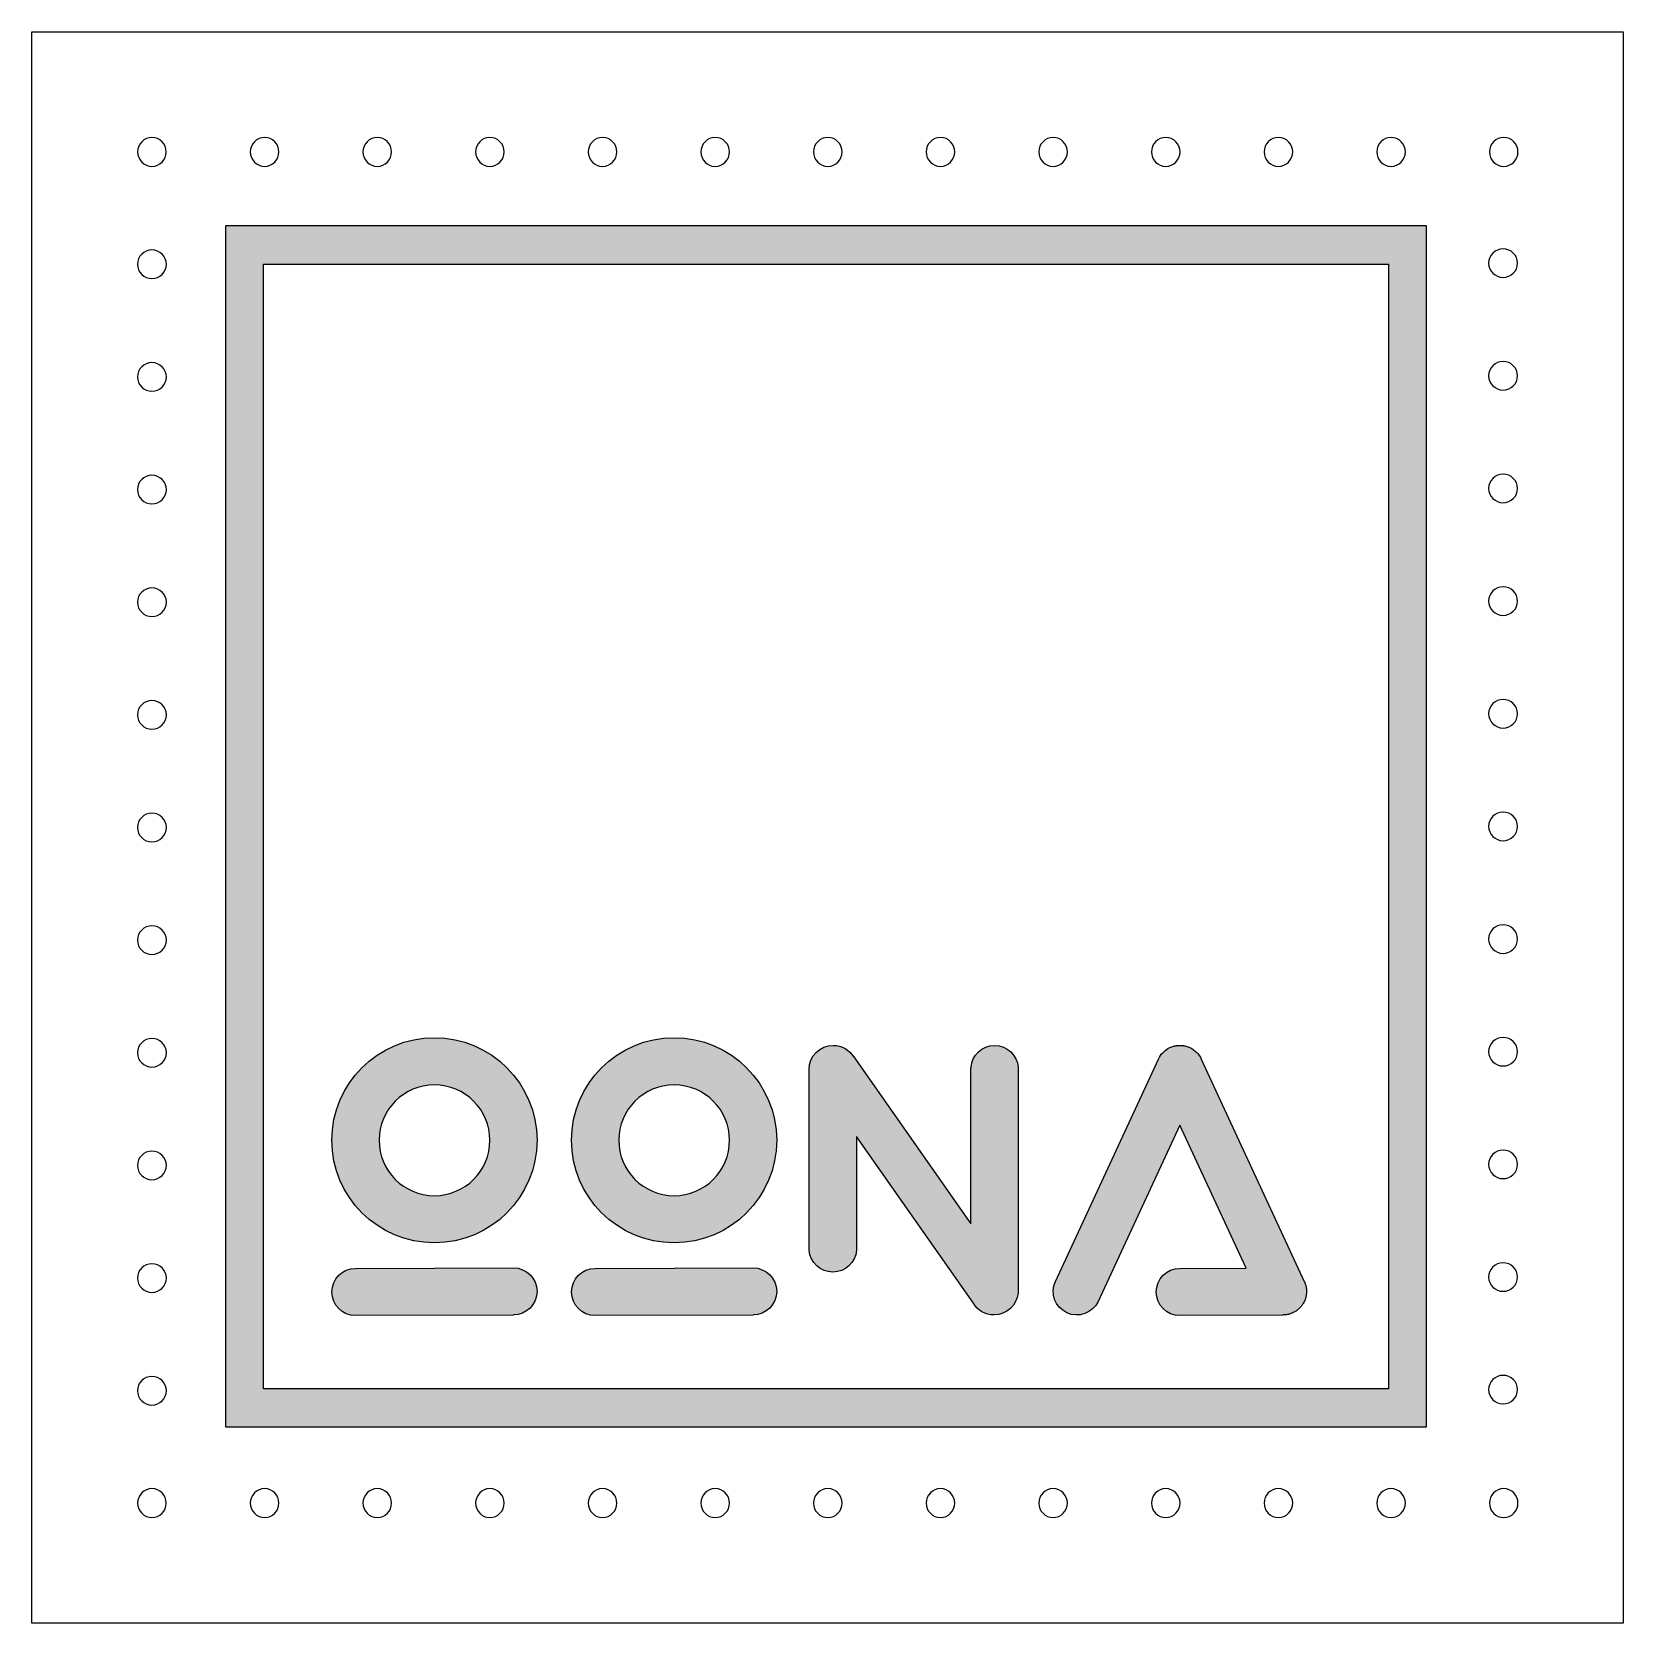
# Model space of a CAD drawing. Extents: x 1 to 54, y -54 to -1.
import ezdxf

# ---------------------------------------------------------------- set-up
doc = ezdxf.new("R2010")
doc.units = 0
doc.header["$MEASUREMENT"] = 0
doc.layers.add('LAYER_1', color=7, linetype='CONTINUOUS')

msp = doc.modelspace()

# ---------------------------------------------------------------- hatches: boundary and pattern name
at = {"layer": 'LAYER_1'}
h = msp.add_hatch(color=250, dxfattribs=at)
h.dxf.hatch_style = 2
h.paths.add_polyline_path([(7.419, -7.433), (7.419, -47.433), (47.419, -47.433), (47.419, -7.433)])
h.paths.add_polyline_path([(46.149, -46.162), (8.689, -46.162), (8.689, -8.703), (46.149, -8.703)])
h = msp.add_hatch(color=250, dxfattribs=at)
h.dxf.hatch_style = 2
edge = h.paths.add_edge_path()
edge.add_spline(control_points=[(14.378, -34.47), (12.492, -34.47), (10.962, -36), (10.962, -37.886), (10.962, -39.773), (12.492, -41.302), (14.378, -41.302), (16.265, -41.302), (17.794, -39.773), (17.794, -37.886), (17.794, -36), (16.265, -34.47), (14.378, -34.47)], knot_values=[0, 0, 0, 0, 1, 1, 1, 2, 2, 2, 3, 3, 3, 4, 4, 4, 4], degree=3, periodic=1)
edge = h.paths.add_edge_path()
edge.add_spline(control_points=[(14.378, -39.731), (13.36, -39.731), (12.534, -38.905), (12.534, -37.886), (12.534, -36.867), (13.36, -36.042), (14.378, -36.042), (15.397, -36.042), (16.223, -36.867), (16.223, -37.886), (16.223, -38.905), (15.397, -39.731), (14.378, -39.731)], knot_values=[0, 0, 0, 0, 1, 1, 1, 2, 2, 2, 3, 3, 3, 4, 4, 4, 4], degree=3, periodic=1)
h = msp.add_hatch(color=250, dxfattribs=at)
h.dxf.hatch_style = 2
edge = h.paths.add_edge_path()
edge.add_spline(control_points=[(22.361, -34.47), (20.474, -34.47), (18.945, -36), (18.945, -37.886), (18.945, -39.773), (20.474, -41.302), (22.361, -41.302), (24.248, -41.302), (25.777, -39.773), (25.777, -37.886), (25.777, -36), (24.248, -34.47), (22.361, -34.47)], knot_values=[0, 0, 0, 0, 1, 1, 1, 2, 2, 2, 3, 3, 3, 4, 4, 4, 4], degree=3, periodic=1)
edge = h.paths.add_edge_path()
edge.add_spline(control_points=[(22.361, -39.731), (21.342, -39.731), (20.516, -38.905), (20.516, -37.886), (20.516, -36.867), (21.342, -36.042), (22.361, -36.042), (23.38, -36.042), (24.206, -36.867), (24.206, -37.886), (24.206, -38.905), (23.38, -39.731), (22.361, -39.731)], knot_values=[0, 0, 0, 0, 1, 1, 1, 2, 2, 2, 3, 3, 3, 4, 4, 4, 4], degree=3, periodic=1)
h = msp.add_hatch(color=250, dxfattribs=at)
h.dxf.hatch_style = 2
edge = h.paths.add_edge_path()
edge.add_spline(control_points=[(33.033, -34.725), (32.617, -34.725), (32.277, -35.049), (32.25, -35.459), (32.248, -35.466), (32.246, -35.473), (32.246, -35.48), (32.246, -35.48), (32.246, -40.674), (32.246, -40.674), (32.246, -40.674), (28.342, -35.109), (28.342, -35.109), (28.201, -34.879), (27.948, -34.725), (27.659, -34.725), (27.215, -34.725), (26.856, -35.084), (26.856, -35.527), (26.856, -35.527), (26.856, -41.55), (26.856, -41.55), (26.856, -41.55), (26.859, -41.55), (26.859, -41.55), (26.893, -41.956), (27.232, -42.276), (27.648, -42.276), (28.063, -42.276), (28.402, -41.956), (28.436, -41.55), (28.436, -41.55), (28.439, -41.55), (28.439, -41.55), (28.439, -41.55), (28.439, -37.756), (28.439, -37.756), (28.439, -37.756), (32.328, -43.313), (32.328, -43.313), (32.468, -43.547), (32.723, -43.705), (33.016, -43.705), (33.437, -43.705), (33.782, -43.381), (33.815, -42.969), (33.817, -42.962), (33.819, -42.954), (33.819, -42.947), (33.819, -42.947), (33.819, -42.276), (33.819, -42.276), (33.819, -42.276), (33.819, -35.48), (33.819, -35.48), (33.819, -35.474), (33.818, -35.468), (33.816, -35.461), (33.791, -35.05), (33.45, -34.725), (33.033, -34.725)], knot_values=[0, 0, 0, 0, 1, 1, 1, 2, 2, 2, 3, 3, 3, 4, 4, 4, 5, 5, 5, 6, 6, 6, 7, 7, 7, 8, 8, 8, 9, 9, 9, 10, 10, 10, 11, 11, 11, 12, 12, 12, 13, 13, 13, 14, 14, 14, 15, 15, 15, 16, 16, 16, 17, 17, 17, 18, 18, 18, 19, 19, 19, 20, 20, 20, 20], degree=3, periodic=1)
h = msp.add_hatch(color=250, dxfattribs=at)
h.dxf.hatch_style = 2
edge = h.paths.add_edge_path()
edge.add_spline(control_points=[(43.423, -42.906), (43.422, -42.891), (43.421, -42.877), (43.42, -42.863), (43.42, -42.851), (43.419, -42.839), (43.417, -42.827), (43.416, -42.814), (43.414, -42.801), (43.411, -42.788), (43.409, -42.775), (43.407, -42.761), (43.404, -42.748), (43.402, -42.737), (43.399, -42.726), (43.396, -42.715), (43.392, -42.701), (43.388, -42.686), (43.383, -42.672), (43.38, -42.662), (43.376, -42.653), (43.372, -42.643), (43.367, -42.628), (43.361, -42.613), (43.354, -42.598), (43.352, -42.594), (43.351, -42.591), (43.35, -42.587), (43.35, -42.587), (43.35, -42.587), (43.35, -42.587), (43.35, -42.587), (39.918, -35.182), (39.918, -35.182), (39.843, -35.019), (39.712, -34.88), (39.537, -34.799), (39.517, -34.789), (39.496, -34.782), (39.476, -34.774), (39.475, -34.773), (39.473, -34.773), (39.472, -34.772), (39.452, -34.765), (39.432, -34.759), (39.411, -34.753), (39.407, -34.752), (39.403, -34.751), (39.398, -34.75), (39.38, -34.745), (39.361, -34.741), (39.343, -34.738), (39.336, -34.737), (39.329, -34.735), (39.322, -34.734), (39.306, -34.732), (39.29, -34.73), (39.274, -34.729), (39.264, -34.728), (39.254, -34.727), (39.244, -34.726), (39.231, -34.726), (39.217, -34.726), (39.204, -34.726), (39.191, -34.726), (39.178, -34.726), (39.165, -34.726), (39.155, -34.727), (39.145, -34.728), (39.135, -34.729), (39.119, -34.73), (39.103, -34.732), (39.087, -34.734), (39.08, -34.735), (39.073, -34.737), (39.066, -34.738), (39.047, -34.741), (39.029, -34.745), (39.01, -34.75), (39.006, -34.751), (39.002, -34.752), (38.997, -34.753), (38.977, -34.759), (38.957, -34.765), (38.937, -34.772), (38.935, -34.773), (38.934, -34.773), (38.933, -34.774), (38.912, -34.781), (38.892, -34.789), (38.872, -34.799), (38.697, -34.88), (38.566, -35.019), (38.491, -35.181), (38.491, -35.181), (35.059, -42.587), (35.059, -42.587), (35.059, -42.587), (35.059, -42.587), (35.059, -42.587), (34.876, -42.98), (35.046, -43.448), (35.439, -43.631), (35.832, -43.814), (36.3, -43.644), (36.483, -43.251), (36.483, -43.251), (36.484, -43.251), (36.484, -43.251), (36.484, -43.251), (39.204, -37.382), (39.204, -37.382), (39.204, -37.382), (41.41, -42.14), (41.41, -42.14), (41.41, -42.14), (39.204, -42.152), (39.204, -42.152), (39.204, -42.152), (39.204, -42.153), (39.204, -42.153), (38.77, -42.153), (38.418, -42.505), (38.418, -42.938), (38.418, -43.372), (38.77, -43.724), (39.204, -43.724), (39.204, -43.724), (39.204, -43.725), (39.204, -43.725), (39.204, -43.725), (42.638, -43.706), (42.638, -43.706), (42.638, -43.706), (42.638, -43.705), (42.638, -43.705), (42.644, -43.705), (42.651, -43.704), (42.657, -43.704), (42.666, -43.704), (42.674, -43.703), (42.683, -43.703), (42.701, -43.702), (42.719, -43.701), (42.737, -43.698), (42.743, -43.698), (42.749, -43.696), (42.755, -43.695), (42.776, -43.692), (42.796, -43.689), (42.816, -43.684), (42.819, -43.683), (42.823, -43.682), (42.826, -43.682), (42.849, -43.676), (42.871, -43.669), (42.893, -43.662), (42.895, -43.661), (42.896, -43.661), (42.898, -43.66), (42.922, -43.652), (42.945, -43.642), (42.968, -43.632), (42.968, -43.632), (42.969, -43.631), (42.969, -43.631), (42.97, -43.631), (42.971, -43.63), (42.972, -43.63), (42.994, -43.619), (43.016, -43.608), (43.036, -43.596), (43.04, -43.594), (43.043, -43.592), (43.046, -43.59), (43.064, -43.579), (43.082, -43.567), (43.099, -43.554), (43.104, -43.551), (43.109, -43.547), (43.114, -43.543), (43.129, -43.532), (43.143, -43.52), (43.157, -43.508), (43.163, -43.503), (43.169, -43.497), (43.174, -43.492), (43.187, -43.48), (43.2, -43.468), (43.212, -43.455), (43.217, -43.449), (43.222, -43.443), (43.228, -43.437), (43.239, -43.424), (43.25, -43.41), (43.261, -43.396), (43.266, -43.39), (43.27, -43.385), (43.274, -43.379), (43.285, -43.364), (43.295, -43.348), (43.305, -43.332), (43.309, -43.327), (43.312, -43.322), (43.315, -43.317), (43.325, -43.3), (43.334, -43.282), (43.343, -43.265), (43.345, -43.26), (43.347, -43.255), (43.349, -43.251), (43.358, -43.233), (43.366, -43.214), (43.373, -43.195), (43.374, -43.19), (43.376, -43.185), (43.378, -43.181), (43.384, -43.162), (43.39, -43.144), (43.395, -43.125), (43.397, -43.119), (43.399, -43.112), (43.4, -43.105), (43.404, -43.089), (43.408, -43.071), (43.411, -43.054), (43.413, -43.045), (43.414, -43.035), (43.415, -43.026), (43.417, -43.011), (43.419, -42.996), (43.42, -42.982), (43.421, -42.969), (43.422, -42.956), (43.422, -42.943), (43.422, -42.935), (43.423, -42.927), (43.423, -42.92), (43.423, -42.915), (43.423, -42.91), (43.423, -42.906)], knot_values=[0, 0, 0, 0, 1, 1, 1, 2, 2, 2, 3, 3, 3, 4, 4, 4, 5, 5, 5, 6, 6, 6, 7, 7, 7, 8, 8, 8, 9, 9, 9, 10, 10, 10, 11, 11, 11, 12, 12, 12, 13, 13, 13, 14, 14, 14, 15, 15, 15, 16, 16, 16, 17, 17, 17, 18, 18, 18, 19, 19, 19, 20, 20, 20, 21, 21, 21, 22, 22, 22, 23, 23, 23, 24, 24, 24, 25, 25, 25, 26, 26, 26, 27, 27, 27, 28, 28, 28, 29, 29, 29, 30, 30, 30, 31, 31, 31, 32, 32, 32, 33, 33, 33, 34, 34, 34, 35, 35, 35, 36, 36, 36, 37, 37, 37, 38, 38, 38, 39, 39, 39, 40, 40, 40, 41, 41, 41, 42, 42, 42, 43, 43, 43, 44, 44, 44, 45, 45, 45, 46, 46, 46, 47, 47, 47, 48, 48, 48, 49, 49, 49, 50, 50, 50, 51, 51, 51, 52, 52, 52, 53, 53, 53, 54, 54, 54, 55, 55, 55, 56, 56, 56, 57, 57, 57, 58, 58, 58, 59, 59, 59, 60, 60, 60, 61, 61, 61, 62, 62, 62, 63, 63, 63, 64, 64, 64, 65, 65, 65, 66, 66, 66, 67, 67, 67, 68, 68, 68, 69, 69, 69, 70, 70, 70, 71, 71, 71, 72, 72, 72, 73, 73, 73, 74, 74, 74, 75, 75, 75, 76, 76, 76, 77, 77, 77, 78, 78, 78, 79, 79, 79, 80, 80, 80, 80], degree=3, periodic=1)
h = msp.add_hatch(color=250, dxfattribs=at)
h.dxf.hatch_style = 2
edge = h.paths.add_edge_path()
edge.add_spline(control_points=[(17.009, -42.134), (17.009, -42.134), (17.009, -42.133), (17.009, -42.133), (17.009, -42.133), (11.748, -42.152), (11.748, -42.152), (11.748, -42.152), (11.748, -42.153), (11.748, -42.153), (11.314, -42.153), (10.962, -42.505), (10.962, -42.938), (10.962, -43.372), (11.314, -43.724), (11.748, -43.724), (11.748, -43.724), (11.748, -43.725), (11.748, -43.725), (11.748, -43.725), (17.009, -43.706), (17.009, -43.706), (17.009, -43.706), (17.009, -43.705), (17.009, -43.705), (17.443, -43.705), (17.794, -43.353), (17.794, -42.92), (17.794, -42.486), (17.443, -42.134), (17.009, -42.134)], knot_values=[0, 0, 0, 0, 1, 1, 1, 2, 2, 2, 3, 3, 3, 4, 4, 4, 5, 5, 5, 6, 6, 6, 7, 7, 7, 8, 8, 8, 9, 9, 9, 10, 10, 10, 10], degree=3, periodic=1)
h = msp.add_hatch(color=250, dxfattribs=at)
h.dxf.hatch_style = 2
edge = h.paths.add_edge_path()
edge.add_spline(control_points=[(24.991, -42.134), (24.991, -42.134), (24.991, -42.133), (24.991, -42.133), (24.991, -42.133), (19.731, -42.152), (19.731, -42.152), (19.731, -42.152), (19.731, -42.153), (19.731, -42.153), (19.297, -42.153), (18.945, -42.505), (18.945, -42.938), (18.945, -43.372), (19.297, -43.724), (19.731, -43.724), (19.731, -43.724), (19.731, -43.725), (19.731, -43.725), (19.731, -43.725), (24.991, -43.706), (24.991, -43.706), (24.991, -43.706), (24.991, -43.705), (24.991, -43.705), (25.425, -43.705), (25.777, -43.353), (25.777, -42.92), (25.777, -42.486), (25.425, -42.134), (24.991, -42.134)], knot_values=[0, 0, 0, 0, 1, 1, 1, 2, 2, 2, 3, 3, 3, 4, 4, 4, 5, 5, 5, 6, 6, 6, 7, 7, 7, 8, 8, 8, 9, 9, 9, 10, 10, 10, 10], degree=3, periodic=1)

# ---------------------------------------------------------------- linework, layer by layer
at = {"layer": 'LAYER_1', "color": 250}
msp.add_lwpolyline([(53.969, -53.969), (0.969, -53.969), (0.969, -0.969), (53.969, -0.969), (53.969, -53.969)], dxfattribs=at)
at = {"layer": 'LAYER_1'}
for points in [[(7.419, -7.433), (7.419, -47.433), (47.419, -47.433), (47.419, -7.433), (7.419, -7.433)], [(46.149, -46.162), (8.689, -46.162), (8.689, -8.703), (46.149, -8.703), (46.149, -46.162)]]:
    msp.add_lwpolyline(points, dxfattribs=at)
at = {"layer": 'LAYER_1', "color": 250}
for points in [[(5.445, -4.969), (5.445, -5.234), (5.232, -5.449), (4.969, -5.449), (4.706, -5.449), (4.493, -5.234), (4.493, -4.969), (4.493, -4.704), (4.706, -4.489), (4.969, -4.489), (5.232, -4.489), (5.445, -4.704), (5.445, -4.969)], [(9.197, -4.969), (9.197, -5.234), (8.984, -5.449), (8.721, -5.449), (8.458, -5.449), (8.245, -5.234), (8.245, -4.969), (8.245, -4.704), (8.458, -4.489), (8.721, -4.489), (8.984, -4.489), (9.197, -4.704), (9.197, -4.969)], [(12.949, -4.969), (12.949, -5.234), (12.735, -5.449), (12.473, -5.449), (12.21, -5.449), (11.997, -5.234), (11.997, -4.969), (11.997, -4.704), (12.21, -4.489), (12.473, -4.489), (12.735, -4.489), (12.949, -4.704), (12.949, -4.969)], [(16.7, -4.969), (16.7, -5.234), (16.487, -5.449), (16.224, -5.449), (15.962, -5.449), (15.748, -5.234), (15.748, -4.969), (15.748, -4.704), (15.962, -4.489), (16.224, -4.489), (16.487, -4.489), (16.7, -4.704), (16.7, -4.969)], [(20.452, -4.969), (20.452, -5.234), (20.239, -5.449), (19.976, -5.449), (19.713, -5.449), (19.5, -5.234), (19.5, -4.969), (19.5, -4.704), (19.713, -4.489), (19.976, -4.489), (20.239, -4.489), (20.452, -4.704), (20.452, -4.969)], [(24.204, -4.969), (24.204, -5.234), (23.991, -5.449), (23.728, -5.449), (23.465, -5.449), (23.252, -5.234), (23.252, -4.969), (23.252, -4.704), (23.465, -4.489), (23.728, -4.489), (23.991, -4.489), (24.204, -4.704), (24.204, -4.969)], [(27.956, -4.969), (27.956, -5.234), (27.743, -5.449), (27.48, -5.449), (27.217, -5.449), (27.004, -5.234), (27.004, -4.969), (27.004, -4.704), (27.217, -4.489), (27.48, -4.489), (27.743, -4.489), (27.956, -4.704), (27.956, -4.969)], [(31.707, -4.969), (31.707, -5.234), (31.494, -5.449), (31.232, -5.449), (30.969, -5.449), (30.756, -5.234), (30.756, -4.969), (30.756, -4.704), (30.969, -4.489), (31.232, -4.489), (31.494, -4.489), (31.707, -4.704), (31.707, -4.969)], [(35.459, -4.969), (35.459, -5.234), (35.246, -5.449), (34.983, -5.449), (34.721, -5.449), (34.507, -5.234), (34.507, -4.969), (34.507, -4.704), (34.721, -4.489), (34.983, -4.489), (35.246, -4.489), (35.459, -4.704), (35.459, -4.969)], [(39.211, -4.969), (39.211, -5.234), (38.998, -5.449), (38.735, -5.449), (38.472, -5.449), (38.259, -5.234), (38.259, -4.969), (38.259, -4.704), (38.472, -4.489), (38.735, -4.489), (38.998, -4.489), (39.211, -4.704), (39.211, -4.969)], [(42.963, -4.969), (42.963, -5.234), (42.75, -5.449), (42.487, -5.449), (42.224, -5.449), (42.011, -5.234), (42.011, -4.969), (42.011, -4.704), (42.224, -4.489), (42.487, -4.489), (42.75, -4.489), (42.963, -4.704), (42.963, -4.969)], [(46.715, -4.969), (46.715, -5.234), (46.502, -5.449), (46.239, -5.449), (45.976, -5.449), (45.763, -5.234), (45.763, -4.969), (45.763, -4.704), (45.976, -4.489), (46.239, -4.489), (46.502, -4.489), (46.715, -4.704), (46.715, -4.969)], [(50.466, -4.969), (50.466, -5.234), (50.253, -5.449), (49.991, -5.449), (49.728, -5.449), (49.515, -5.234), (49.515, -4.969), (49.515, -4.704), (49.728, -4.489), (49.991, -4.489), (50.253, -4.489), (50.466, -4.704), (50.466, -4.969)], [(4.969, -9.186), (4.704, -9.186), (4.489, -8.973), (4.489, -8.71), (4.489, -8.447), (4.704, -8.234), (4.969, -8.234), (5.234, -8.234), (5.449, -8.447), (5.449, -8.71), (5.449, -8.973), (5.234, -9.186), (4.969, -9.186)], [(49.969, -9.149), (49.704, -9.149), (49.489, -8.936), (49.489, -8.674), (49.489, -8.411), (49.704, -8.198), (49.969, -8.198), (50.234, -8.198), (50.449, -8.411), (50.449, -8.674), (50.449, -8.936), (50.234, -9.149), (49.969, -9.149)], [(4.969, -12.938), (4.704, -12.938), (4.489, -12.725), (4.489, -12.462), (4.489, -12.199), (4.704, -11.986), (4.969, -11.986), (5.234, -11.986), (5.449, -12.199), (5.449, -12.462), (5.449, -12.725), (5.234, -12.938), (4.969, -12.938)], [(49.969, -12.901), (49.704, -12.901), (49.489, -12.688), (49.489, -12.425), (49.489, -12.163), (49.704, -11.949), (49.969, -11.949), (50.234, -11.949), (50.449, -12.163), (50.449, -12.425), (50.449, -12.688), (50.234, -12.901), (49.969, -12.901)], [(4.969, -16.69), (4.704, -16.69), (4.489, -16.477), (4.489, -16.214), (4.489, -15.951), (4.704, -15.738), (4.969, -15.738), (5.234, -15.738), (5.449, -15.951), (5.449, -16.214), (5.449, -16.477), (5.234, -16.69), (4.969, -16.69)], [(49.969, -16.653), (49.704, -16.653), (49.489, -16.44), (49.489, -16.177), (49.489, -15.914), (49.704, -15.701), (49.969, -15.701), (50.234, -15.701), (50.449, -15.914), (50.449, -16.177), (50.449, -16.44), (50.234, -16.653), (49.969, -16.653)], [(4.969, -20.441), (4.704, -20.441), (4.489, -20.228), (4.489, -19.965), (4.489, -19.703), (4.704, -19.49), (4.969, -19.49), (5.234, -19.49), (5.449, -19.703), (5.449, -19.965), (5.449, -20.228), (5.234, -20.441), (4.969, -20.441)], [(49.969, -20.405), (49.704, -20.405), (49.489, -20.192), (49.489, -19.929), (49.489, -19.666), (49.704, -19.453), (49.969, -19.453), (50.234, -19.453), (50.449, -19.666), (50.449, -19.929), (50.449, -20.192), (50.234, -20.405), (49.969, -20.405)], [(4.969, -24.193), (4.704, -24.193), (4.489, -23.98), (4.489, -23.717), (4.489, -23.454), (4.704, -23.241), (4.969, -23.241), (5.234, -23.241), (5.449, -23.454), (5.449, -23.717), (5.449, -23.98), (5.234, -24.193), (4.969, -24.193)], [(49.969, -24.157), (49.704, -24.157), (49.489, -23.944), (49.489, -23.681), (49.489, -23.418), (49.704, -23.205), (49.969, -23.205), (50.234, -23.205), (50.449, -23.418), (50.449, -23.681), (50.449, -23.944), (50.234, -24.157), (49.969, -24.157)], [(4.969, -27.945), (4.704, -27.945), (4.489, -27.732), (4.489, -27.469), (4.489, -27.206), (4.704, -26.993), (4.969, -26.993), (5.234, -26.993), (5.449, -27.206), (5.449, -27.469), (5.449, -27.732), (5.234, -27.945), (4.969, -27.945)], [(49.969, -27.908), (49.704, -27.908), (49.489, -27.695), (49.489, -27.433), (49.489, -27.17), (49.704, -26.957), (49.969, -26.957), (50.234, -26.957), (50.449, -27.17), (50.449, -27.433), (50.449, -27.695), (50.234, -27.908), (49.969, -27.908)], [(49.969, -31.66), (49.704, -31.66), (49.489, -31.447), (49.489, -31.184), (49.489, -30.921), (49.704, -30.708), (49.969, -30.708), (50.234, -30.708), (50.449, -30.921), (50.449, -31.184), (50.449, -31.447), (50.234, -31.66), (49.969, -31.66)], [(4.969, -31.697), (4.704, -31.697), (4.489, -31.484), (4.489, -31.221), (4.489, -30.958), (4.704, -30.745), (4.969, -30.745), (5.234, -30.745), (5.449, -30.958), (5.449, -31.221), (5.449, -31.484), (5.234, -31.697), (4.969, -31.697)], [(4.969, -35.449), (4.704, -35.449), (4.489, -35.235), (4.489, -34.973), (4.489, -34.71), (4.704, -34.497), (4.969, -34.497), (5.234, -34.497), (5.449, -34.71), (5.449, -34.973), (5.449, -35.235), (5.234, -35.449), (4.969, -35.449)], [(49.969, -35.412), (49.704, -35.412), (49.489, -35.199), (49.489, -34.936), (49.489, -34.673), (49.704, -34.46), (49.969, -34.46), (50.234, -34.46), (50.449, -34.673), (50.449, -34.936), (50.449, -35.199), (50.234, -35.412), (49.969, -35.412)], [(4.969, -39.2), (4.704, -39.2), (4.489, -38.987), (4.489, -38.724), (4.489, -38.462), (4.704, -38.248), (4.969, -38.248), (5.234, -38.248), (5.449, -38.462), (5.449, -38.724), (5.449, -38.987), (5.234, -39.2), (4.969, -39.2)], [(49.969, -39.164), (49.704, -39.164), (49.489, -38.951), (49.489, -38.688), (49.489, -38.425), (49.704, -38.212), (49.969, -38.212), (50.234, -38.212), (50.449, -38.425), (50.449, -38.688), (50.449, -38.951), (50.234, -39.164), (49.969, -39.164)], [(4.969, -42.952), (4.704, -42.952), (4.489, -42.739), (4.489, -42.476), (4.489, -42.213), (4.704, -42), (4.969, -42), (5.234, -42), (5.449, -42.213), (5.449, -42.476), (5.449, -42.739), (5.234, -42.952), (4.969, -42.952)], [(49.969, -42.916), (49.704, -42.916), (49.489, -42.703), (49.489, -42.44), (49.489, -42.177), (49.704, -41.964), (49.969, -41.964), (50.234, -41.964), (50.449, -42.177), (50.449, -42.44), (50.449, -42.703), (50.234, -42.916), (49.969, -42.916)], [(4.969, -46.704), (4.704, -46.704), (4.489, -46.491), (4.489, -46.228), (4.489, -45.965), (4.704, -45.752), (4.969, -45.752), (5.234, -45.752), (5.449, -45.965), (5.449, -46.228), (5.449, -46.491), (5.234, -46.704), (4.969, -46.704)], [(49.969, -46.667), (49.704, -46.667), (49.489, -46.454), (49.489, -46.191), (49.489, -45.929), (49.704, -45.716), (49.969, -45.716), (50.234, -45.716), (50.449, -45.929), (50.449, -46.191), (50.449, -46.454), (50.234, -46.667), (49.969, -46.667)], [(5.445, -49.969), (5.445, -50.234), (5.232, -50.449), (4.969, -50.449), (4.706, -50.449), (4.493, -50.234), (4.493, -49.969), (4.493, -49.704), (4.706, -49.489), (4.969, -49.489), (5.232, -49.489), (5.445, -49.704), (5.445, -49.969)], [(9.197, -49.969), (9.197, -50.234), (8.984, -50.449), (8.721, -50.449), (8.458, -50.449), (8.245, -50.234), (8.245, -49.969), (8.245, -49.704), (8.458, -49.489), (8.721, -49.489), (8.984, -49.489), (9.197, -49.704), (9.197, -49.969)], [(12.949, -49.969), (12.949, -50.234), (12.735, -50.449), (12.473, -50.449), (12.21, -50.449), (11.997, -50.234), (11.997, -49.969), (11.997, -49.704), (12.21, -49.489), (12.473, -49.489), (12.735, -49.489), (12.949, -49.704), (12.949, -49.969)], [(16.7, -49.969), (16.7, -50.234), (16.487, -50.449), (16.224, -50.449), (15.962, -50.449), (15.748, -50.234), (15.748, -49.969), (15.748, -49.704), (15.962, -49.489), (16.224, -49.489), (16.487, -49.489), (16.7, -49.704), (16.7, -49.969)], [(20.452, -49.969), (20.452, -50.234), (20.239, -50.449), (19.976, -50.449), (19.713, -50.449), (19.5, -50.234), (19.5, -49.969), (19.5, -49.704), (19.713, -49.489), (19.976, -49.489), (20.239, -49.489), (20.452, -49.704), (20.452, -49.969)], [(24.204, -49.969), (24.204, -50.234), (23.991, -50.449), (23.728, -50.449), (23.465, -50.449), (23.252, -50.234), (23.252, -49.969), (23.252, -49.704), (23.465, -49.489), (23.728, -49.489), (23.991, -49.489), (24.204, -49.704), (24.204, -49.969)], [(27.956, -49.969), (27.956, -50.234), (27.743, -50.449), (27.48, -50.449), (27.217, -50.449), (27.004, -50.234), (27.004, -49.969), (27.004, -49.704), (27.217, -49.489), (27.48, -49.489), (27.743, -49.489), (27.956, -49.704), (27.956, -49.969)], [(31.707, -49.969), (31.707, -50.234), (31.494, -50.449), (31.232, -50.449), (30.969, -50.449), (30.756, -50.234), (30.756, -49.969), (30.756, -49.704), (30.969, -49.489), (31.232, -49.489), (31.494, -49.489), (31.707, -49.704), (31.707, -49.969)], [(35.459, -49.969), (35.459, -50.234), (35.246, -50.449), (34.983, -50.449), (34.721, -50.449), (34.507, -50.234), (34.507, -49.969), (34.507, -49.704), (34.721, -49.489), (34.983, -49.489), (35.246, -49.489), (35.459, -49.704), (35.459, -49.969)], [(39.211, -49.969), (39.211, -50.234), (38.998, -50.449), (38.735, -50.449), (38.472, -50.449), (38.259, -50.234), (38.259, -49.969), (38.259, -49.704), (38.472, -49.489), (38.735, -49.489), (38.998, -49.489), (39.211, -49.704), (39.211, -49.969)], [(42.963, -49.969), (42.963, -50.234), (42.75, -50.449), (42.487, -50.449), (42.224, -50.449), (42.011, -50.234), (42.011, -49.969), (42.011, -49.704), (42.224, -49.489), (42.487, -49.489), (42.75, -49.489), (42.963, -49.704), (42.963, -49.969)], [(46.715, -49.969), (46.715, -50.234), (46.502, -50.449), (46.239, -50.449), (45.976, -50.449), (45.763, -50.234), (45.763, -49.969), (45.763, -49.704), (45.976, -49.489), (46.239, -49.489), (46.502, -49.489), (46.715, -49.704), (46.715, -49.969)], [(50.466, -49.969), (50.466, -50.234), (50.253, -50.449), (49.991, -50.449), (49.728, -50.449), (49.515, -50.234), (49.515, -49.969), (49.515, -49.704), (49.728, -49.489), (49.991, -49.489), (50.253, -49.489), (50.466, -49.704), (50.466, -49.969)]]:
    msp.add_open_spline(points, degree=3, knots=[0, 0, 0, 0, 1, 1, 1, 2, 2, 2, 3, 3, 3, 4, 4, 4, 4], dxfattribs=at)
at = {"layer": 'LAYER_1'}
for points, knots in [([(14.378, -34.47), (12.492, -34.47), (10.962, -36), (10.962, -37.886), (10.962, -39.773), (12.492, -41.302), (14.378, -41.302), (16.265, -41.302), (17.794, -39.773), (17.794, -37.886), (17.794, -36), (16.265, -34.47), (14.378, -34.47)], [0, 0, 0, 0, 1, 1, 1, 2, 2, 2, 3, 3, 3, 4, 4, 4, 4]), ([(22.361, -34.47), (20.474, -34.47), (18.945, -36), (18.945, -37.886), (18.945, -39.773), (20.474, -41.302), (22.361, -41.302), (24.248, -41.302), (25.777, -39.773), (25.777, -37.886), (25.777, -36), (24.248, -34.47), (22.361, -34.47)], [0, 0, 0, 0, 1, 1, 1, 2, 2, 2, 3, 3, 3, 4, 4, 4, 4]), ([(33.033, -34.725), (32.617, -34.725), (32.277, -35.049), (32.25, -35.459), (32.248, -35.466), (32.246, -35.473), (32.246, -35.48), (32.246, -35.48), (32.246, -40.674), (32.246, -40.674), (32.246, -40.674), (28.342, -35.109), (28.342, -35.109), (28.201, -34.879), (27.948, -34.725), (27.659, -34.725), (27.215, -34.725), (26.856, -35.084), (26.856, -35.527), (26.856, -35.527), (26.856, -41.55), (26.856, -41.55), (26.856, -41.55), (26.859, -41.55), (26.859, -41.55), (26.893, -41.956), (27.232, -42.276), (27.648, -42.276), (28.063, -42.276), (28.402, -41.956), (28.436, -41.55), (28.436, -41.55), (28.439, -41.55), (28.439, -41.55), (28.439, -41.55), (28.439, -37.756), (28.439, -37.756), (28.439, -37.756), (32.328, -43.313), (32.328, -43.313), (32.468, -43.547), (32.723, -43.705), (33.016, -43.705), (33.437, -43.705), (33.782, -43.381), (33.815, -42.969), (33.817, -42.962), (33.819, -42.954), (33.819, -42.947), (33.819, -42.947), (33.819, -42.276), (33.819, -42.276), (33.819, -42.276), (33.819, -35.48), (33.819, -35.48), (33.819, -35.474), (33.818, -35.468), (33.816, -35.461), (33.791, -35.05), (33.45, -34.725), (33.033, -34.725)], [0, 0, 0, 0, 1, 1, 1, 2, 2, 2, 3, 3, 3, 4, 4, 4, 5, 5, 5, 6, 6, 6, 7, 7, 7, 8, 8, 8, 9, 9, 9, 10, 10, 10, 11, 11, 11, 12, 12, 12, 13, 13, 13, 14, 14, 14, 15, 15, 15, 16, 16, 16, 17, 17, 17, 18, 18, 18, 19, 19, 19, 20, 20, 20, 20]), ([(43.423, -42.906), (43.422, -42.891), (43.421, -42.877), (43.42, -42.863), (43.42, -42.851), (43.419, -42.839), (43.417, -42.827), (43.416, -42.814), (43.414, -42.801), (43.411, -42.788), (43.409, -42.775), (43.407, -42.761), (43.404, -42.748), (43.402, -42.737), (43.399, -42.726), (43.396, -42.715), (43.392, -42.701), (43.388, -42.686), (43.383, -42.672), (43.38, -42.662), (43.376, -42.653), (43.372, -42.643), (43.367, -42.628), (43.361, -42.613), (43.354, -42.598), (43.352, -42.594), (43.351, -42.591), (43.35, -42.587), (43.35, -42.587), (43.35, -42.587), (43.35, -42.587), (43.35, -42.587), (39.918, -35.182), (39.918, -35.182), (39.843, -35.019), (39.712, -34.88), (39.537, -34.799), (39.517, -34.789), (39.496, -34.782), (39.476, -34.774), (39.475, -34.773), (39.473, -34.773), (39.472, -34.772), (39.452, -34.765), (39.432, -34.759), (39.411, -34.753), (39.407, -34.752), (39.403, -34.751), (39.398, -34.75), (39.38, -34.745), (39.361, -34.741), (39.343, -34.738), (39.336, -34.737), (39.329, -34.735), (39.322, -34.734), (39.306, -34.732), (39.29, -34.73), (39.274, -34.729), (39.264, -34.728), (39.254, -34.727), (39.244, -34.726), (39.231, -34.726), (39.217, -34.726), (39.204, -34.726), (39.191, -34.726), (39.178, -34.726), (39.165, -34.726), (39.155, -34.727), (39.145, -34.728), (39.135, -34.729), (39.119, -34.73), (39.103, -34.732), (39.087, -34.734), (39.08, -34.735), (39.073, -34.737), (39.066, -34.738), (39.047, -34.741), (39.029, -34.745), (39.01, -34.75), (39.006, -34.751), (39.002, -34.752), (38.997, -34.753), (38.977, -34.759), (38.957, -34.765), (38.937, -34.772), (38.935, -34.773), (38.934, -34.773), (38.933, -34.774), (38.912, -34.781), (38.892, -34.789), (38.872, -34.799), (38.697, -34.88), (38.566, -35.019), (38.491, -35.181), (38.491, -35.181), (35.059, -42.587), (35.059, -42.587), (35.059, -42.587), (35.059, -42.587), (35.059, -42.587), (34.876, -42.98), (35.046, -43.448), (35.439, -43.631), (35.832, -43.814), (36.3, -43.644), (36.483, -43.251), (36.483, -43.251), (36.484, -43.251), (36.484, -43.251), (36.484, -43.251), (39.204, -37.382), (39.204, -37.382), (39.204, -37.382), (41.41, -42.14), (41.41, -42.14), (41.41, -42.14), (39.204, -42.152), (39.204, -42.152), (39.204, -42.152), (39.204, -42.153), (39.204, -42.153), (38.77, -42.153), (38.418, -42.505), (38.418, -42.938), (38.418, -43.372), (38.77, -43.724), (39.204, -43.724), (39.204, -43.724), (39.204, -43.725), (39.204, -43.725), (39.204, -43.725), (42.638, -43.706), (42.638, -43.706), (42.638, -43.706), (42.638, -43.705), (42.638, -43.705), (42.644, -43.705), (42.651, -43.704), (42.657, -43.704), (42.666, -43.704), (42.674, -43.703), (42.683, -43.703), (42.701, -43.702), (42.719, -43.701), (42.737, -43.698), (42.743, -43.698), (42.749, -43.696), (42.755, -43.695), (42.776, -43.692), (42.796, -43.689), (42.816, -43.684), (42.819, -43.683), (42.823, -43.682), (42.826, -43.682), (42.849, -43.676), (42.871, -43.669), (42.893, -43.662), (42.895, -43.661), (42.896, -43.661), (42.898, -43.66), (42.922, -43.652), (42.945, -43.642), (42.968, -43.632), (42.968, -43.632), (42.969, -43.631), (42.969, -43.631), (42.97, -43.631), (42.971, -43.63), (42.972, -43.63), (42.994, -43.619), (43.016, -43.608), (43.036, -43.596), (43.04, -43.594), (43.043, -43.592), (43.046, -43.59), (43.064, -43.579), (43.082, -43.567), (43.099, -43.554), (43.104, -43.551), (43.109, -43.547), (43.114, -43.543), (43.129, -43.532), (43.143, -43.52), (43.157, -43.508), (43.163, -43.503), (43.169, -43.497), (43.174, -43.492), (43.187, -43.48), (43.2, -43.468), (43.212, -43.455), (43.217, -43.449), (43.222, -43.443), (43.228, -43.437), (43.239, -43.424), (43.25, -43.41), (43.261, -43.396), (43.266, -43.39), (43.27, -43.385), (43.274, -43.379), (43.285, -43.364), (43.295, -43.348), (43.305, -43.332), (43.309, -43.327), (43.312, -43.322), (43.315, -43.317), (43.325, -43.3), (43.334, -43.282), (43.343, -43.265), (43.345, -43.26), (43.347, -43.255), (43.349, -43.251), (43.358, -43.233), (43.366, -43.214), (43.373, -43.195), (43.374, -43.19), (43.376, -43.185), (43.378, -43.181), (43.384, -43.162), (43.39, -43.144), (43.395, -43.125), (43.397, -43.119), (43.399, -43.112), (43.4, -43.105), (43.404, -43.089), (43.408, -43.071), (43.411, -43.054), (43.413, -43.045), (43.414, -43.035), (43.415, -43.026), (43.417, -43.011), (43.419, -42.996), (43.42, -42.982), (43.421, -42.969), (43.422, -42.956), (43.422, -42.943), (43.422, -42.935), (43.423, -42.927), (43.423, -42.92), (43.423, -42.915), (43.423, -42.91), (43.423, -42.906)], [0, 0, 0, 0, 1, 1, 1, 2, 2, 2, 3, 3, 3, 4, 4, 4, 5, 5, 5, 6, 6, 6, 7, 7, 7, 8, 8, 8, 9, 9, 9, 10, 10, 10, 11, 11, 11, 12, 12, 12, 13, 13, 13, 14, 14, 14, 15, 15, 15, 16, 16, 16, 17, 17, 17, 18, 18, 18, 19, 19, 19, 20, 20, 20, 21, 21, 21, 22, 22, 22, 23, 23, 23, 24, 24, 24, 25, 25, 25, 26, 26, 26, 27, 27, 27, 28, 28, 28, 29, 29, 29, 30, 30, 30, 31, 31, 31, 32, 32, 32, 33, 33, 33, 34, 34, 34, 35, 35, 35, 36, 36, 36, 37, 37, 37, 38, 38, 38, 39, 39, 39, 40, 40, 40, 41, 41, 41, 42, 42, 42, 43, 43, 43, 44, 44, 44, 45, 45, 45, 46, 46, 46, 47, 47, 47, 48, 48, 48, 49, 49, 49, 50, 50, 50, 51, 51, 51, 52, 52, 52, 53, 53, 53, 54, 54, 54, 55, 55, 55, 56, 56, 56, 57, 57, 57, 58, 58, 58, 59, 59, 59, 60, 60, 60, 61, 61, 61, 62, 62, 62, 63, 63, 63, 64, 64, 64, 65, 65, 65, 66, 66, 66, 67, 67, 67, 68, 68, 68, 69, 69, 69, 70, 70, 70, 71, 71, 71, 72, 72, 72, 73, 73, 73, 74, 74, 74, 75, 75, 75, 76, 76, 76, 77, 77, 77, 78, 78, 78, 79, 79, 79, 80, 80, 80, 80]), ([(14.378, -39.731), (13.36, -39.731), (12.534, -38.905), (12.534, -37.886), (12.534, -36.867), (13.36, -36.042), (14.378, -36.042), (15.397, -36.042), (16.223, -36.867), (16.223, -37.886), (16.223, -38.905), (15.397, -39.731), (14.378, -39.731)], [0, 0, 0, 0, 1, 1, 1, 2, 2, 2, 3, 3, 3, 4, 4, 4, 4]), ([(22.361, -39.731), (21.342, -39.731), (20.516, -38.905), (20.516, -37.886), (20.516, -36.867), (21.342, -36.042), (22.361, -36.042), (23.38, -36.042), (24.206, -36.867), (24.206, -37.886), (24.206, -38.905), (23.38, -39.731), (22.361, -39.731)], [0, 0, 0, 0, 1, 1, 1, 2, 2, 2, 3, 3, 3, 4, 4, 4, 4]), ([(17.009, -42.134), (17.009, -42.134), (17.009, -42.133), (17.009, -42.133), (17.009, -42.133), (11.748, -42.152), (11.748, -42.152), (11.748, -42.152), (11.748, -42.153), (11.748, -42.153), (11.314, -42.153), (10.962, -42.505), (10.962, -42.938), (10.962, -43.372), (11.314, -43.724), (11.748, -43.724), (11.748, -43.724), (11.748, -43.725), (11.748, -43.725), (11.748, -43.725), (17.009, -43.706), (17.009, -43.706), (17.009, -43.706), (17.009, -43.705), (17.009, -43.705), (17.443, -43.705), (17.794, -43.353), (17.794, -42.92), (17.794, -42.486), (17.443, -42.134), (17.009, -42.134)], [0, 0, 0, 0, 1, 1, 1, 2, 2, 2, 3, 3, 3, 4, 4, 4, 5, 5, 5, 6, 6, 6, 7, 7, 7, 8, 8, 8, 9, 9, 9, 10, 10, 10, 10]), ([(24.991, -42.134), (24.991, -42.134), (24.991, -42.133), (24.991, -42.133), (24.991, -42.133), (19.731, -42.152), (19.731, -42.152), (19.731, -42.152), (19.731, -42.153), (19.731, -42.153), (19.297, -42.153), (18.945, -42.505), (18.945, -42.938), (18.945, -43.372), (19.297, -43.724), (19.731, -43.724), (19.731, -43.724), (19.731, -43.725), (19.731, -43.725), (19.731, -43.725), (24.991, -43.706), (24.991, -43.706), (24.991, -43.706), (24.991, -43.705), (24.991, -43.705), (25.425, -43.705), (25.777, -43.353), (25.777, -42.92), (25.777, -42.486), (25.425, -42.134), (24.991, -42.134)], [0, 0, 0, 0, 1, 1, 1, 2, 2, 2, 3, 3, 3, 4, 4, 4, 5, 5, 5, 6, 6, 6, 7, 7, 7, 8, 8, 8, 9, 9, 9, 10, 10, 10, 10])]:
    msp.add_open_spline(points, degree=3, knots=knots, dxfattribs=at)

doc.saveas('drawing.dxf')
